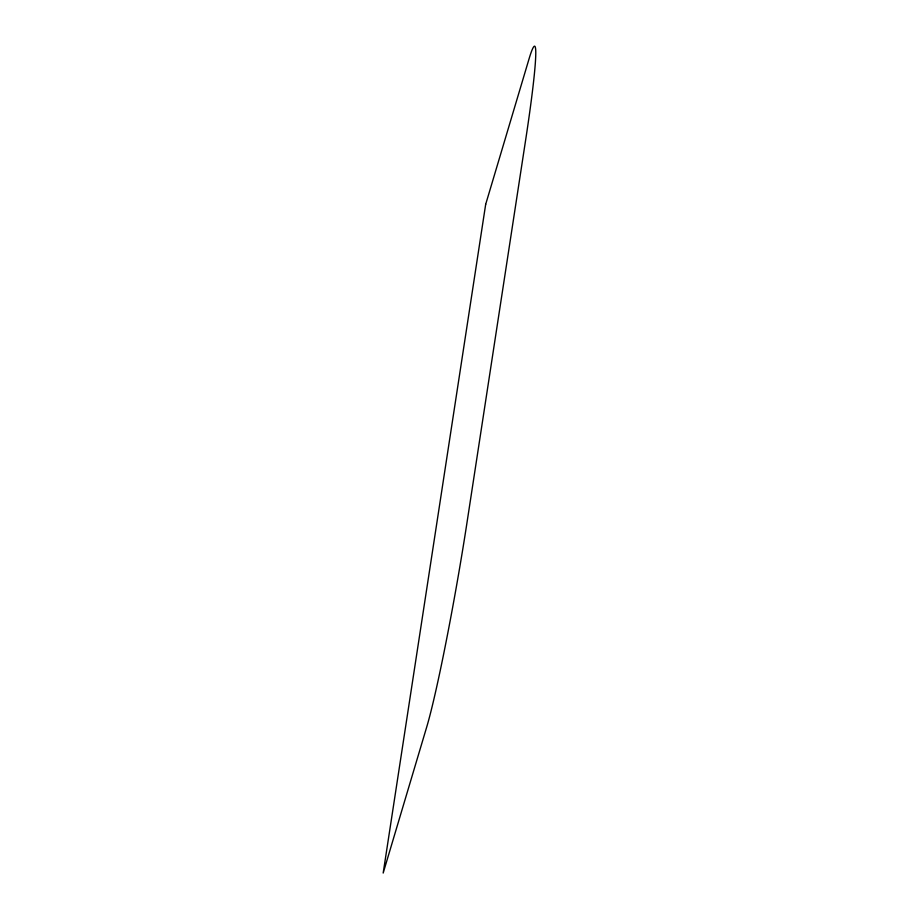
<?xml version="1.0" encoding="UTF-8"?>
<svg xmlns="http://www.w3.org/2000/svg" width="919" height="919" viewBox="0 0 919 919"><rect width="100%" height="100%" fill="white"/><g stroke="black" fill="none" stroke-linecap="round" stroke-linejoin="round"><path stroke-width="1.38" d="M485.68 204.351L383.177 873.05L426.542 727.595A158.677 8.156 -80 0 0 467.093 521.969L525.668 139.849A158.677 8.156 -80 0 0 529.045 58.896L485.68 204.351"/></g></svg>
